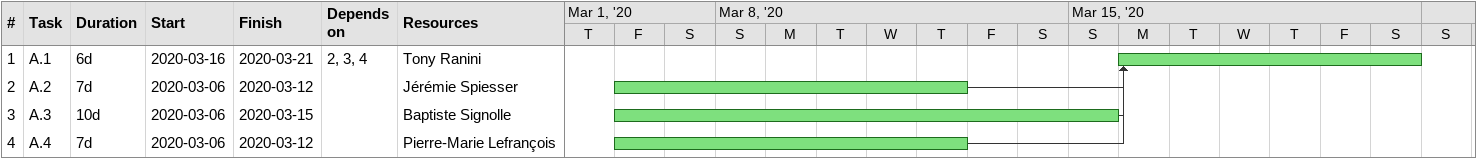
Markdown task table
| ID | Task | Duration | Start | Finish | Predecessors | Resources |
|---|---|---|---|---|---|---|
| 1 | A.1 | 6d | 2020-03-16 | 2020-03-21 | 2, 3, 4 | Tony Ranini |
| 2 | A.2 | 7d | 2020-03-06 | 2020-03-12 |  | Jérémie Spiesser |
| 3 | A.3 | 10d | 2020-03-06 | 2020-03-15 |  | Baptiste Signolle |
| 4 | A.4 | 7d | 2020-03-06 | 2020-03-12 |  | Pierre-Marie Lefrançois |
